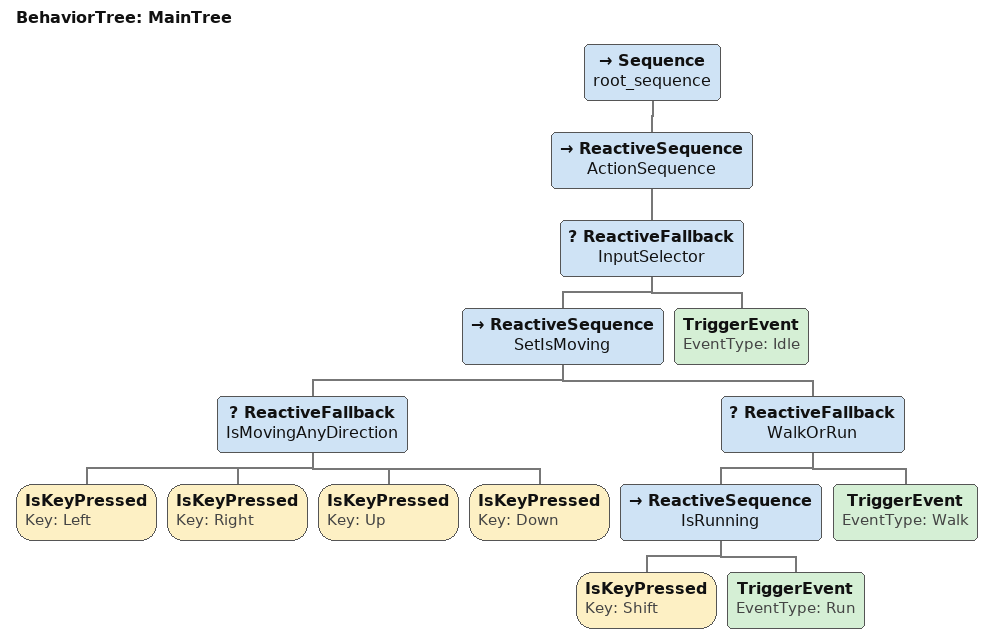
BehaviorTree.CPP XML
<?xml version="1.0" encoding="utf-8"?>
<root main_tree_to_execute ="MainTree">

	<BehaviorTree ID="MainTree">
		<Sequence name ="root_sequence">
			<ReactiveSequence name="ActionSequence">
				<ReactiveFallback name="InputSelector">
					<ReactiveSequence name="SetIsMoving">
						<ReactiveFallback name="IsMovingAnyDirection">
							<IsKeyPressed Key="Left"/>
							<IsKeyPressed Key="Right"/>
							<IsKeyPressed Key="Up"/>
							<IsKeyPressed Key="Down"/>
						</ReactiveFallback>
						<ReactiveFallback name="WalkOrRun">
							<ReactiveSequence name="IsRunning">
								<IsKeyPressed Key="Shift"/>
								<TriggerEvent EventType="Run"/>
							</ReactiveSequence>
							<TriggerEvent EventType="Walk"/>
						</ReactiveFallback>
					</ReactiveSequence>
					<TriggerEvent EventType="Idle"/>
				</ReactiveFallback>
			</ReactiveSequence>
		</Sequence>
	</BehaviorTree>

</root>
